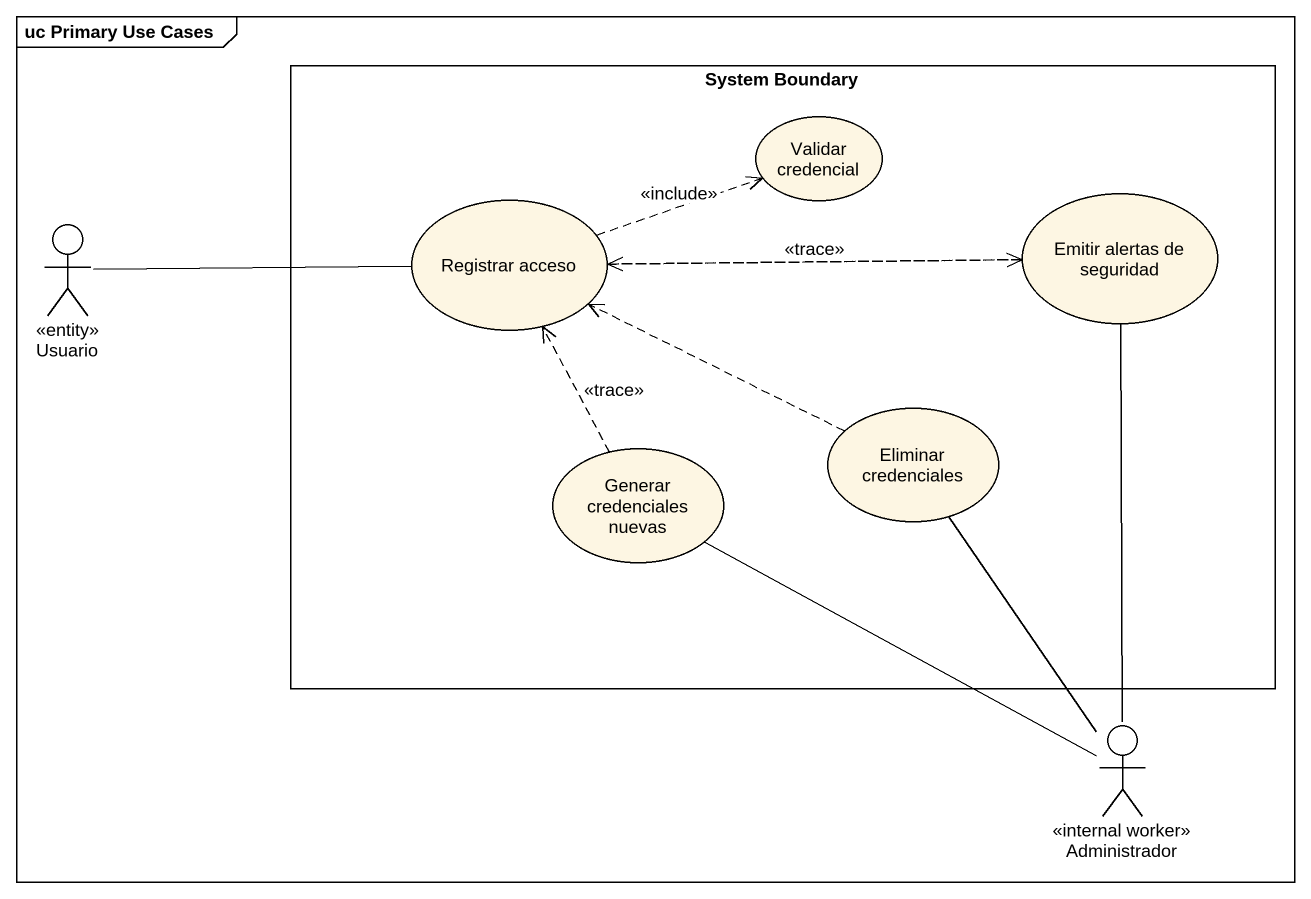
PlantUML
@startuml
mainframe uc Primary Use Cases
rectangle "System Boundary" as System_Boundary {
  usecase "Validar credencial" as Validar_credencial
  usecase "Registrar acceso" as Registrar_acceso
  usecase "Emitir alertas de seguridad" as Emitir_alertas_de_seguridad
  usecase "Eliminar credenciales" as Eliminar_credenciales
  usecase "Generar credenciales nuevas" as Generar_credenciales_nuevas
}
actor Usuario <<entity>>
actor Administrador <<internal worker>>
Registrar_acceso .right.> Validar_credencial : <<include>>
Registrar_acceso .right.> Emitir_alertas_de_seguridad
Registrar_acceso .right.> Emitir_alertas_de_seguridad
Registrar_acceso .right.> Emitir_alertas_de_seguridad : <<trace>>
Emitir_alertas_de_seguridad .left.> Registrar_acceso
Emitir_alertas_de_seguridad -- Administrador
Usuario -right- Registrar_acceso
Eliminar_credenciales .left.> Registrar_acceso
Generar_credenciales_nuevas .up.> Registrar_acceso
Generar_credenciales_nuevas .up.> Registrar_acceso : <<trace>>
Administrador -up- Eliminar_credenciales
Administrador -left- Generar_credenciales_nuevas
@enduml
